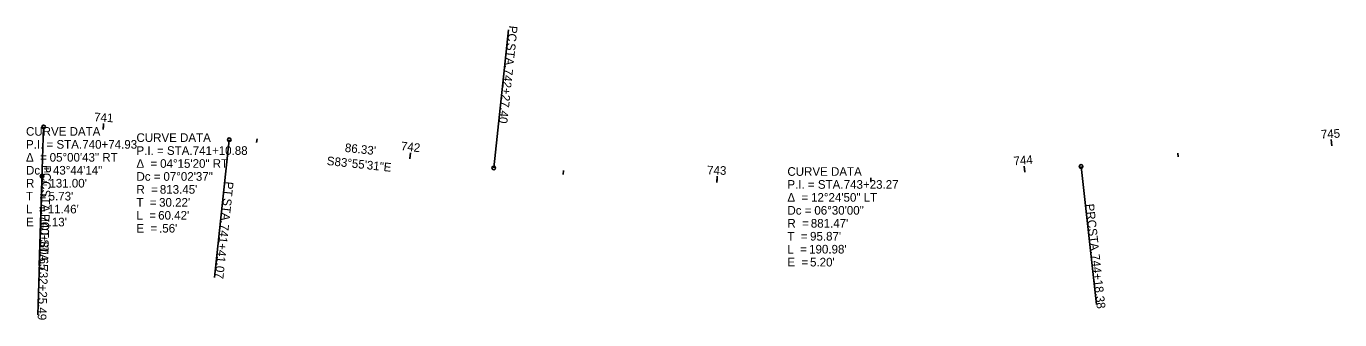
# Model space of a CAD drawing. Extents: x 151756 to 153774, y 328720 to 329370.
# Drawn here: x 152847.2 to 153273.6, y 329263.3 to 329358.5 of the extents above; entities that cross this region are included whole.
import ezdxf

# ---------------------------------------------------------------- set-up
doc = ezdxf.new("R2010")
doc.units = 0
for name, color, linetype in [('DT_X_Island', 7, 'Continuous'), ('GE_P_Alignment_100_Bearings', 7, 'Continuous'), ('GE_P_Alignment_100_Cardinal_Points', 7, 'Continuous'), ('GE_P_Alignment_100_Curve_Data', 7, 'Continuous'), ('GE_P_Alignment_100_Distances', 7, 'Continuous'), ('GE_P_Alignment_100_Stations', 7, 'Continuous'), ('PF_P_Grade_Line', 7, 'Continuous'), ('SC_Scratch2', 7, 'Continuous')]:
    doc.layers.add(name, color=color, linetype=linetype)

msp = doc.modelspace()

# ---------------------------------------------------------------- linework, layer by layer
at = {"layer": 'DT_X_Island'}
for p, q in [((152998.99, 329312.55), (153003.75, 329357.29)), ((152852.88, 329325.84), (152851.45, 329280.86)), ((152913.14, 329321.68), (152908.38, 329276.94)), ((153189.61, 329312.99), (153194.58, 329268.26)), ((152852.37, 329309.85), (152850.95, 329264.87))]:
    msp.add_line(p, q, dxfattribs=at)
for centre in [(152852.88, 329325.84), (152913.14, 329321.68), (152998.99, 329312.55), (153189.61, 329312.99), (152852.37, 329309.85)]:
    msp.add_circle(centre, 0.6, dxfattribs=at)
at = {"layer": 'GE_P_Alignment_100_Cardinal_Points'}
for p, q in [((152998.99, 329312.55), (153003.75, 329357.29)), ((152852.88, 329325.84), (152851.45, 329280.86)), ((152913.14, 329321.68), (152908.38, 329276.94)), ((153189.61, 329312.99), (153194.58, 329268.26))]:
    msp.add_line(p, q, dxfattribs=at)
for centre in [(152852.88, 329325.84), (152913.14, 329321.68), (152998.99, 329312.55), (153189.61, 329312.99)]:
    msp.add_circle(centre, 0.6, dxfattribs=at)
at = {"layer": 'GE_P_Alignment_100_Stations'}
for p, q in [((152872.21, 329325), (152872.32, 329326.99)), ((152922.02, 329320.74), (152922.15, 329321.93)), ((153270.94, 329319.71), (153270.83, 329321.71)), ((152971.74, 329315.45), (152971.95, 329317.44)), ((153221.07, 329316.14), (153220.96, 329317.33)), ((153171.31, 329311.15), (153171.13, 329313.14)), ((153021.49, 329310.44), (153021.59, 329311.64)), ((153071.42, 329307.84), (153071.46, 329309.84)), ((153121.41, 329308.08), (153121.37, 329309.28))]:
    msp.add_line(p, q, dxfattribs=at)
at = {"layer": 'PF_P_Grade_Line'}
for p, q in [((152872.21, 329325), (152872.28, 329326.2)), ((153270.94, 329319.71), (153270.83, 329321.71)), ((152971.74, 329315.45), (152971.87, 329316.64)), ((153071.42, 329307.84), (153071.44, 329309.04)), ((153171.31, 329311.15), (153171.2, 329312.34))]:
    msp.add_line(p, q, dxfattribs=at)

# ---------------------------------------------------------------- texts
at = {"layer": 'DT_X_Island'}
for s, rotation, p in [('PC', 263.9253, (153003.95, 329358.77)), (' STA. ', 263.9253, (153003.46, 329354.21)), ('742+27.40', 263.9253, (153002.46, 329344.82)), ('PCC', 268.1809, (152852.53, 329313.45)), (' STA. ', 268.1809, (152852.31, 329306.56)), ('PT', 263.9253, (152911.75, 329308.23)), (' STA. ', 263.9253, (152911.29, 329303.84)), ('PRC', 276.3399, (153191.01, 329300.73)), ('740+80.65', 268.1809, (152852.01, 329297.11)), ('POT', 268.1809, (152852.03, 329297.63)), ('741+41.07', 263.9253, (152910.29, 329294.44)), (' STA. ', 276.3399, (153191.78, 329293.83)), (' STA. ', 268.1809, (152851.8, 329290.43)), ('744+18.38', 276.3399, (153192.82, 329284.43)), ('732+25.49', 268.1809, (152851.5, 329280.98))]:
    msp.add_text(s, height=2.8, rotation=rotation, dxfattribs=at).set_placement(p)
at = {"layer": 'GE_P_Alignment_100_Bearings'}
msp.add_text("86.33'", height=2.8, rotation=353.9253, dxfattribs=at).set_placement((152950.54, 329317.75))
at = {"layer": 'GE_P_Alignment_100_Cardinal_Points'}
for s, rotation, p in [('PC', 263.9253, (153003.95, 329358.77)), (' STA. ', 263.9253, (153003.46, 329354.21)), ('742+27.40', 263.9253, (153002.46, 329344.82)), ('PCC', 268.1809, (152852.53, 329313.45)), (' STA. ', 268.1809, (152852.31, 329306.56)), ('PT', 263.9253, (152911.75, 329308.23)), (' STA. ', 263.9253, (152911.29, 329303.84)), ('PRC', 276.3399, (153191.01, 329300.73)), ('740+80.65', 268.1809, (152852.01, 329297.11)), ('741+41.07', 263.9253, (152910.29, 329294.44)), (' STA. ', 276.3399, (153191.78, 329293.83)), ('744+18.38', 276.3399, (153192.82, 329284.43))]:
    msp.add_text(s, height=2.8, rotation=rotation, dxfattribs=at).set_placement(p)
at = {"layer": 'GE_P_Alignment_100_Curve_Data'}
for s, p in [('CURVE DATA', (152847.16, 329322.97)), ('P.I. = STA. ', (152847.16, 329318.77)), ('740+74.93', (152865.42, 329318.77)), ('CURVE DATA', (152883.01, 329320.96)), ('Δ  = ', (152847.16, 329314.57)), ('05°00\'43" RT', (152854.83, 329314.57)), ('P.I. = STA. ', (152883.01, 329316.76)), ('741+10.88', (152901.28, 329316.76)), ('Dc = ', (152847.16, 329310.37)), ('43°44\'14"', (152855.89, 329310.37)), ('Δ  = ', (152883.01, 329312.56)), ('04°15\'20" RT', (152890.69, 329312.56)), ('R  = ', (152847.16, 329306.17)), ("131.00'", (152854.74, 329306.17)), ('Dc = ', (152883.01, 329308.36)), ('07°02\'37"', (152891.75, 329308.36)), ('CURVE DATA', (153094.29, 329309.97)), ('P.I. = STA. ', (153094.29, 329305.77)), ('743+23.27', (153112.56, 329305.77)), ('T  = ', (152847.16, 329301.97)), ("5.73'", (152854.49, 329301.97)), ('R  = ', (152883.01, 329304.16)), ("813.45'", (152890.6, 329304.16)), ('Δ  = ', (153094.29, 329301.57)), ('12°24\'50" LT', (153101.97, 329301.57)), ('L  = ', (152847.16, 329297.77)), ("11.46'", (152854.2, 329297.77)), ('T  = ', (152883.01, 329299.96)), ("30.22'", (152890.35, 329299.96)), ('Dc = ', (153094.29, 329297.37)), ('06°30\'00"', (153103.03, 329297.37)), ('E  = ', (152847.16, 329293.57)), (".13'", (152854.5, 329293.57)), ('L  = ', (152883.01, 329295.76)), ("60.42'", (152890.05, 329295.76)), ('R  = ', (153094.29, 329293.17)), ("881.47'", (153101.88, 329293.17)), ('E  = ', (152883.01, 329291.56)), (".56'", (152890.35, 329291.56)), ('T  = ', (153094.29, 329288.97)), ("95.87'", (153101.63, 329288.97)), ('L  = ', (153094.29, 329284.77)), ("190.98'", (153101.33, 329284.77)), ('E  = ', (153094.29, 329280.57)), ("5.20'", (153101.63, 329280.57))]:
    msp.add_text(s, height=2.8, dxfattribs=at).set_placement(p)
at = {"layer": 'GE_P_Alignment_100_Distances'}
msp.add_text("86.33'", height=2.8, rotation=353.9253, dxfattribs=at).set_placement((152950.54, 329317.75))
at = {"layer": 'GE_P_Alignment_100_Stations'}
for s, rotation, p in [('741', 356.8182, (152869.2, 329327.67)), ('745', 3.1091, (153267.5, 329322.03)), ('742', 353.9253, (152968.75, 329318.28)), ('743', 358.6443, (153068.2, 329310.42)), ('744', 5.1443, (153167.82, 329313.35))]:
    msp.add_text(s, height=2.8, rotation=rotation, dxfattribs=at).set_placement(p)
at = {"layer": 'PF_P_Grade_Line'}
msp.add_text('745', height=2.8, rotation=3.1091, dxfattribs=at).set_placement((153267.5, 329322.03))
at = {"layer": 'SC_Scratch2'}
msp.add_text('S83°55\'31"E', height=2.8, rotation=353.9253, dxfattribs=at).set_placement((152944.68, 329313.5))

doc.saveas('drawing.dxf')
